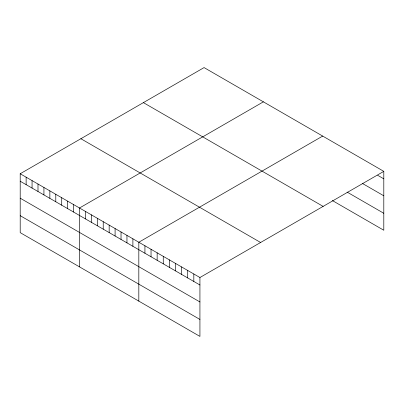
<?xml version="1.0" encoding="UTF-8"?>
<svg xmlns="http://www.w3.org/2000/svg" width="404" height="404" viewBox="0 0 404 404"><rect width="100%" height="100%" fill="white"/><g stroke="black" fill="none" stroke-linecap="round" stroke-linejoin="round"><path stroke-width="0.61" d="M383.8 171.362L199.929 277.518L199.929 336.406L20.2 232.638L20.2 173.755L204.071 67.594L383.8 171.362L383.8 230.245L332.366 200.551M263.383 101.838L79.512 207.994L79.512 266.882M322.69 136.082L138.819 242.238L138.819 301.121M377.69 175.306L383.8 178.836M362.413 183.451L383.8 195.799M347.137 192.112L383.8 213.282M143.395 102.626L323.124 206.393M80.876 138.724L260.605 242.486M20.2 173.755L199.929 277.518M20.2 181.224L199.929 284.992M20.2 198.192L199.929 301.96M20.2 215.67L199.929 319.438M193.819 273.993L193.819 281.462M187.708 270.463L187.708 277.937M181.598 266.933L181.598 274.407M175.488 263.408L175.488 270.882M169.377 259.878L169.377 267.352M163.261 256.353L163.261 263.822M157.151 252.823L157.151 260.297M151.04 249.293L151.04 256.767M144.93 245.768L144.93 253.242M132.891 238.814L132.891 246.288M126.957 235.391L126.957 242.865M121.028 231.967L121.028 239.441M115.095 228.543L115.095 236.017M109.166 225.119L109.166 232.593M103.232 221.695L103.232 229.164M97.303 218.271L97.303 225.74M91.375 214.847L91.375 222.316M85.441 211.418L85.441 218.892M73.578 204.57L73.578 212.044M67.65 201.147L67.65 208.621M61.716 197.723L61.716 205.197M55.787 194.299L55.787 201.773M49.854 190.875L49.854 198.349M43.925 187.451L43.925 194.925M37.991 184.027L37.991 191.501M32.062 180.603L32.062 188.077M26.129 177.179L26.129 184.653"/></g></svg>
